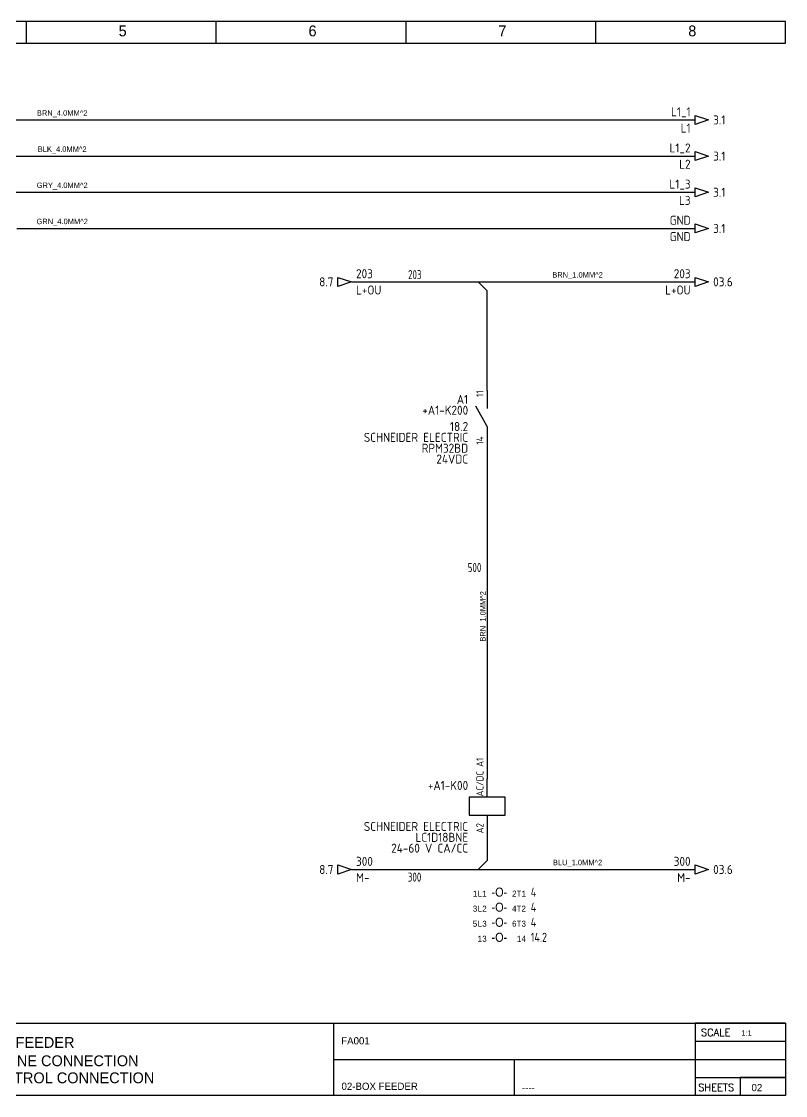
# Model space of a CAD drawing. Extents: x 0 to 420, y 0 to 297.
# Drawn here: x 208.8 to 420, y 0 to 297 of the extents above; entities that cross this region are included whole.
import ezdxf
from ezdxf.enums import TextEntityAlignment as Align

# ---------------------------------------------------------------- set-up
doc = ezdxf.new("R2010")
doc.units = 0
doc.header["$LTSCALE"] = 6
for name, color, linetype in [('025', 1, 'Continuous'), ('05', 6, 'Continuous'), ('BLK_4.0mm^2', 7, 'Continuous'), ('BLU_1.0mm^2', 5, 'Continuous'), ('BRN_1.0mm^2', 14, 'Continuous'), ('BRN_4.0mm^2', 42, 'Continuous'), ('DESC', 1, 'Continuous'), ('DESCCHILD', 20, 'Continuous'), ('GRN_4.0mm^2', 3, 'Continuous'), ('GRY_4.0mm^2', 9, 'Continuous'), ('LOC', 8, 'Continuous'), ('MISC', 2, 'Continuous'), ('SYMS', 7, 'Continuous'), ('TAGS', 51, 'Continuous'), ('TERMS', 4, 'Continuous'), ('WIREFIXED', 130, 'Continuous'), ('WIRENO', 70, 'Continuous'), ('WIREREF', 61, 'Continuous'), ('WIREREF_DEST', 61, 'Continuous'), ('XREF', 7, 'Continuous'), ('XREFCHILD', 134, 'Continuous')]:
    doc.layers.add(name, color=color, linetype=linetype)
doc.styles.add('WD', font='romans.shx')
doc.styles.add('WD_IEC', font='ISOCP2.shx', dxfattribs={"width": 0.9, "height": 4})

# ---------------------------------------------------------------- blocks, each defined once
blk = doc.blocks.new('IEC_tblock_a3_floriambra')
at = {"layer": '05'}
for p, q in [((-840, 0), (-840, 20)), ((-840, 0), (-840, 20)), ((-840, 20), (-420, 20)), ((-835, 20), (-835, 0)), ((-815, 20), (-815, 0)), ((-795, 20), (-795, 0)), ((-775, 20), (-775, 0)), ((-750, 20), (-750, 0)), ((-715, 20), (-715, 0)), ((-680, 20), (-680, 0)), ((-645, 20), (-645, 0)), ((-545, 20), (-545, 0)), ((-420, 20), (-445, 20)), ((-445, 20), (-445, 0)), ((-445, 20), (-445, 15)), ((-420, 20), (-420, 0)), ((-840, 16), (-775, 16)), ((-775, 16), (-680, 16)), ((-445, 15), (-420, 15)), ((-840, 12), (-775, 12)), ((-545, 10), (-445, 10)), ((-495, 10), (-495, 0)), ((-445, 10), (-420, 10)), ((-840, 8), (-775, 8)), ((-775, 8), (-680, 8)), ((-840, 4), (-775, 4)), ((-445, 5), (-420, 5)), ((-420, 5), (-432.5, 5)), ((-432.5, 5), (-432.5, 0)), ((-420, 0), (-840, 0))]:
    blk.add_line(p, q, dxfattribs=at)
at = {"flags": 4}
for tag, p, height in [('SCALA', (-432.21, 16.54), 1.5), ('DESCRIPT_PROYECT', (-642.46, 13.18), 3), ('CODIGO_PROYECT', (-542.84, 14.13), 2), ('FECHA_CREA', (-747.6, 10.56), 2), ('AUTHOR', (-713.38, 10.89), 2), ('INSTALACION', (-441.74, 11.01), 2), ('DESCRIPCION_1', (-642.34, 8.1), 3), ('DESCRIPCION_2', (-642.22, 3.39), 3), ('LOCALIZACION', (-441.61, 6.6), 2), ('FECHA_EDIT', (-747.73, 3.45), 2), ('REVISADO', (-713.31, 2.96), 2), ('ARCHIVO', (-542.76, 1.55), 2), ('COMENTARIO', (-492.87, 1.14), 2), ('PAG', (-429.4, 1.2), 2)]:
    blk.add_attdef(tag, p, '', height=height, dxfattribs=at)
at = {"layer": '025', "style": 'WD'}
for s, p in [('No:', (-837.31, 17.19)), ('Revision', (-825.33, 17.07)), ('Date', (-805.08, 17.05)), ('By', (-785.09, 17.06)), ('NAME', (-698.14, 16.82)), ('SCALE', (-439.33, 16.45)), ('A', (-837.31, 13.19)), ('B', (-837.31, 9.19)), ('C', (-837.31, 5.19)), ('D', (-837.31, 1.19))]:
    blk.add_text(s, height=2, dxfattribs=at).set_placement(p, align=Align.CENTER)
for s, p in [('DATE', (-737.24, 16.98)), ('Edit', (-765.46, 10.72)), ('Chec.', (-765.74, 3.12)), ('SHEETS', (-444.15, 1.23))]:
    blk.add_text(s, height=2, dxfattribs=at).set_placement(p)
blk = doc.blocks.new('HA1S1')
blk.add_lwpolyline([(0, 1.25), (3.75, 0), (0, -1.25)], close=True)
at = {"style": 'WD_IEC'}
for tag, height, flags, p in [('WIRENO', 2.5, 8, (-1.25, 1)), ('SIGCODE', 1, 1, (5, 1.8))]:
    blk.add_attdef(tag, text='', height=height, dxfattribs=dict(at, flags=flags)).set_placement(p, align=Align.RIGHT)
at = {"style": 'WD_IEC', "flags": 1}
blk.add_attdef('X4TERM01', (0, 0), '', height=0.32, dxfattribs=at)
at = {"style": 'WD_IEC'}
blk.add_attdef('XREF', text='', height=2.5, dxfattribs=at).set_placement((5, 0), align=Align.MIDDLE_LEFT)
blk.add_attdef('DESC1', text='', height=2.5, dxfattribs=at).set_placement((-1.25, -1), align=Align.TOP_RIGHT)
blk = doc.blocks.new('VCR21')
for p, q in [((0, 7.5), (0, 2.5)), ((0, -2.5), (-3.12, 3.12)), ((0, -2.5), (0, -7.5))]:
    blk.add_line(p, q)
at = {"style": 'WD_IEC'}
for tag, p in [('INST', (-5.25, 6.75)), ('LOC', (-5.25, 3.75)), ('TAG2', (-5.25, 0.75)), ('XREF', (-5.25, -3.75)), ('DESC1', (-5.25, -6.75)), ('DESC2', (-5.25, -9.75)), ('DESC3', (-5.25, -12.75))]:
    blk.add_attdef(tag, text='', height=2.5, dxfattribs=at).set_placement(p, align=Align.RIGHT)
blk.add_attdef('TERM01', text='', height=2, rotation=90, dxfattribs=at).set_placement((-1, 7.5), align=Align.RIGHT)
at = {"style": 'WD_IEC', "flags": 1}
for tag, p, height in [('X2TERM01', (0, 7.5), 0.32), ('X4LINK', (-2.75, 0), 0.32), ('X1LINK', (-0.5, 0), 0.32), ('CONTACT', (4, -3.5), 1), ('FAMILY', (4, -5), 1), ('COMMON', (5.25, -4.75), 1), ('X8TERM02', (0, -7.5), 0.32)]:
    blk.add_attdef(tag, p, '', height=height, dxfattribs=at)
at = {"style": 'WD_IEC'}
blk.add_attdef('TERM02', (-1, -7.5), '', height=2, rotation=90, dxfattribs=at)
blk = doc.blocks.new('HT0_412')
for p, q in [((0, 2.5), (-2.5, 0)), ((-2.5, 0), (2.5, 0))]:
    blk.add_line(p, q)
at = {"style": 'WD_IEC', "flags": 1}
for tag, p in [('X4TERM01', (-2.5, 0)), ('WDWSEQ', (-2.1, 1.03)), ('X2TERM01', (0, 2.5)), ('X1TERM01', (2.5, 0))]:
    blk.add_attdef(tag, p, '', height=0.4, dxfattribs=at)
blk = doc.blocks.new('HT0_418')
for p, q in [((-2.5, 0), (2.5, 0)), ((0, -2.5), (-2.5, 0))]:
    blk.add_line(p, q)
at = {"style": 'WD_IEC', "flags": 1}
for tag, p in [('X4TERM01', (-2.5, 0)), ('X1TERM01', (2.5, 0)), ('WDWSEQ', (-2.63, -0.91)), ('X8TERM01', (0, -2.5))]:
    blk.add_attdef(tag, p, '', height=0.4, dxfattribs=at)
blk = doc.blocks.new('HA1D3')
blk.add_lwpolyline([(0, 0), (-3.75, -1.25), (-3.75, 1.25)], close=True)
at = {"style": 'WD_IEC'}
for tag, p, height, flags in [('WIRENO', (1.25, 1), 2.5, 8), ('X1TERM01', (0, 0), 0.32, 1)]:
    blk.add_attdef(tag, p, '', height=height, dxfattribs=dict(at, flags=flags))
blk.add_attdef('XREF', text='', height=2.5, dxfattribs=at).set_placement((-5, 0), align=Align.MIDDLE_RIGHT)
at = {"style": 'WD_IEC', "flags": 1}
blk.add_attdef('SIGCODE', text='', height=1, dxfattribs=at).set_placement((-2.5, 1.8), align=Align.RIGHT)
at = {"style": 'WD_IEC'}
blk.add_attdef('DESC1', text='', height=2.5, dxfattribs=at).set_placement((1.25, -1), align=Align.TOP_LEFT)
blk = doc.blocks.new('WD_WNH')
at = {"linetype": 'Continuous', "style": 'WD_IEC', "width": 0.8}
blk.add_attdef('WIRENO', text='', height=2.5, dxfattribs=at).set_placement((0, 0.75), align=Align.CENTER)
at = {"style": 'WD_IEC', "flags": 1}
for tag, p in [('W08USER', (0, 0.375)), ('W04USER', (0, 0.875)), ('W05USER', (0, 0.75)), ('W09USER', (0, 0.25)), ('W03USER', (0, 1)), ('W06USER', (0, 0.625)), ('W07USER', (0, 0.5)), ('W02USER', (0, 1.125)), ('W01USER', (0, 1.25)), ('W10USER', (0, 0.125))]:
    blk.add_attdef(tag, text='', height=0.08, dxfattribs=at).set_placement(p, align=Align.CENTER)
blk = doc.blocks.new('WD_WNV')
at = {"linetype": 'Continuous', "style": 'WD_IEC', "width": 0.8}
blk.add_attdef('WIRENO', text='', height=2.5, dxfattribs=at).set_placement((-1.6, 0), align=Align.MIDDLE_RIGHT)
at = {"style": 'WD_IEC', "flags": 1}
for tag, p in [('W08USER', (-1, 0.375)), ('W04USER', (-1, 0.875)), ('W05USER', (-1, 0.75)), ('W09USER', (-1, 0.25)), ('W03USER', (-1, 1)), ('W06USER', (-1, 0.625)), ('W07USER', (-1, 0.5)), ('W02USER', (-1, 1.125)), ('W01USER', (-1, 1.25)), ('W10USER', (-1, 0.125))]:
    blk.add_attdef(tag, text='', height=0.08, dxfattribs=at).set_placement(p, align=Align.CENTER)
blk = doc.blocks.new('VMS1')
for p, q in [((0, 2.5), (0, 7.5)), ((0, -2.5), (0, -7.5))]:
    blk.add_line(p, q)
blk.add_lwpolyline([(-5, 2.5), (-5, -2.5), (5, -2.5), (5, 2.5)], close=True)
at = {"style": 'WD_IEC'}
for tag, p in [('INST', (-5.25, 10.5)), ('LOC', (-5.25, 7.5)), ('TAG1', (-5.25, 4.5)), ('DESC1', (-5.25, -6.85)), ('DESC2', (-5.25, -9.85)), ('DESC3', (-5.25, -12.85))]:
    blk.add_attdef(tag, text='', height=2.5, dxfattribs=at).set_placement(p, align=Align.RIGHT)
blk.add_attdef('TERM01', text='', height=2, rotation=90, dxfattribs=at).set_placement((-1, 7.5), align=Align.RIGHT)
at = {"style": 'WD_IEC', "flags": 1}
for tag, p, height in [('X2TERM01', (0, 7.5), 0.32), ('X4LINK', (-5, 0), 0.32), ('X1LINK', (5, 0), 0.32), ('ASSYCODE', (1, -4), 1), ('FAMILY', (1, -5.5), 1), ('X8TERM02', (0, -7.5), 0.32), ('CATDESC', (1, -7), 1)]:
    blk.add_attdef(tag, p, '', height=height, dxfattribs=at)
at = {"style": 'WD_IEC', "flags": 9}
for tag, p in [('MFG', (-6, 1)), ('CAT', (-6, -1.5))]:
    blk.add_attdef(tag, text='', height=1.5, dxfattribs=at).set_placement(p, align=Align.RIGHT)
at = {"style": 'WD_IEC'}
blk.add_attdef('TERM02', (-1, -7.5), '', height=2, rotation=90, dxfattribs=at)
at = {"lineweight": 9, "style": 'WD_IEC'}
for tag, p in [('NO', (-5.5, -16.5)), ('NC', (-5.5, -19.5))]:
    blk.add_attdef(tag, text='', height=2.5, dxfattribs=at).set_placement(p, align=Align.TOP_RIGHT)
for tag, p in [('XREFNO', (-4, -16.5)), ('XREFNC', (-4, -19.5))]:
    blk.add_attdef(tag, text='', height=2.5, dxfattribs=at).set_placement(p, align=Align.TOP_LEFT)

msp = doc.modelspace()

# ---------------------------------------------------------------- linework, layer by layer
at = {"layer": '05'}
for p, q in [((420, 297), (0, 297)), ((210, 297), (210, 291)), ((262.5, 297), (262.5, 291)), ((315, 297), (315, 291)), ((367.5, 297), (367.5, 291)), ((420, 291), (420, 297)), ((0, 291), (420, 291))]:
    msp.add_line(p, q, dxfattribs=at)
at = {"layer": 'BLK_4.0mm^2'}
msp.add_line((187.5, 259.77), (395, 259.77), dxfattribs=at)
at = {"layer": 'BLU_1.0mm^2'}
for p, q in [((337.5, 180), (337.5, 87.5)), ((337.5, 72.5), (337.5, 65)), ((300, 62.5), (335, 62.5)), ((340, 62.5), (395, 62.5))]:
    msp.add_line(p, q, dxfattribs=at)
at = {"layer": 'BRN_1.0mm^2'}
for p, q in [((300, 225), (335, 225)), ((340, 225), (395, 225)), ((337.5, 195), (337.5, 222.5))]:
    msp.add_line(p, q, dxfattribs=at)
at = {"layer": 'BRN_4.0mm^2'}
msp.add_line((177.5, 269.77), (395, 269.77), dxfattribs=at)
at = {"layer": 'GRN_4.0mm^2'}
msp.add_line((207.5, 239.77), (395, 239.77), dxfattribs=at)
at = {"layer": 'GRY_4.0mm^2'}
msp.add_line((197.5, 249.77), (395, 249.77), dxfattribs=at)

# ---------------------------------------------------------------- block references
ref = msp.add_blockref('IEC_tblock_a3_floriambra', (840, 0))
ref.add_attrib('FECHA_EDIT', '2026-02-16', (92.27, 3.45), dxfattribs={"height": 2})
ref.add_attrib('FECHA_CREA', '2026-02-16', (92.4, 10.56), dxfattribs={"height": 2})
ref.add_attrib('REVISADO', 'FLORIAMBRA', (126.69, 2.96), dxfattribs={"height": 2})
ref.add_attrib('AUTHOR', 'FLORIAMBRA', (126.62, 10.89), dxfattribs={"height": 2})
ref.add_attrib('DESCRIPCION_2', 'CONTROL CONNECTION', (197.78, 3.39), dxfattribs={"height": 3})
ref.add_attrib('DESCRIPCION_1', 'ENGINE CONNECTION', (197.66, 8.1), dxfattribs={"height": 3})
ref.add_attrib('DESCRIPT_PROYECT', 'BOX FEEDER', (197.54, 13.18), dxfattribs={"height": 3})
ref.add_attrib('CODIGO_PROYECT', 'FA001', (297.16, 14.13), dxfattribs={"height": 2})
ref.add_attrib('ARCHIVO', '02-BOX FEEDER', (297.24, 1.55), dxfattribs={"height": 2})
ref.add_attrib('COMENTARIO', '----', (347.13, 1.14), dxfattribs={"height": 2})
ref.add_attrib('PAG', '02', (410.6, 1.2), dxfattribs={"height": 2})
ref.add_attrib('SCALA', '1:1', (407.79, 16.54), dxfattribs={"height": 1.5})
at = {"layer": 'GRN_4.0mm^2'}
for name, p in [('HT0_418', (337.5, 225)), ('HT0_412', (337.5, 62.5))]:
    msp.add_blockref(name, p, dxfattribs=at)
at = {"layer": 'SYMS'}
ref = msp.add_blockref('HA1S1', (395, 269.77), dxfattribs=at)
ref.add_attrib('XREF', '3.1', dxfattribs={"layer": 'XREF', "height": 2.5, "style": 'WD_IEC'}).set_placement((400, 269.77), align=Align.MIDDLE_LEFT)
ref.add_attrib('DESC1', 'L1', dxfattribs={"layer": 'DESC', "height": 2.5, "style": 'WD_IEC'}).set_placement((393.75, 268.77), align=Align.TOP_RIGHT)
ref.add_attrib('WIRENO', 'L1_1', dxfattribs={"layer": 'WIREREF', "height": 2.5, "style": 'WD_IEC', "flags": 8}).set_placement((393.75, 270.77), align=Align.RIGHT)
ref = msp.add_blockref('HA1S1', (395, 259.77), dxfattribs=at)
ref.add_attrib('XREF', '3.1', dxfattribs={"layer": 'XREF', "height": 2.5, "style": 'WD_IEC'}).set_placement((400, 259.77), align=Align.MIDDLE_LEFT)
ref.add_attrib('DESC1', 'L2', dxfattribs={"layer": 'DESC', "height": 2.5, "style": 'WD_IEC'}).set_placement((393.75, 258.77), align=Align.TOP_RIGHT)
ref.add_attrib('WIRENO', 'L1_2', dxfattribs={"layer": 'WIREREF', "height": 2.5, "style": 'WD_IEC', "flags": 8}).set_placement((393.75, 260.77), align=Align.RIGHT)
ref = msp.add_blockref('HA1S1', (395, 249.77), dxfattribs=at)
ref.add_attrib('XREF', '3.1', dxfattribs={"layer": 'XREF', "height": 2.5, "style": 'WD_IEC'}).set_placement((400, 249.77), align=Align.MIDDLE_LEFT)
ref.add_attrib('DESC1', 'L3', dxfattribs={"layer": 'DESC', "height": 2.5, "style": 'WD_IEC'}).set_placement((393.75, 248.77), align=Align.TOP_RIGHT)
ref.add_attrib('WIRENO', 'L1_3', dxfattribs={"layer": 'WIREREF', "height": 2.5, "style": 'WD_IEC', "flags": 8}).set_placement((393.75, 250.77), align=Align.RIGHT)
ref = msp.add_blockref('HA1S1', (395, 239.77), dxfattribs=at)
ref.add_attrib('XREF', '3.1', dxfattribs={"layer": 'XREF', "height": 2.5, "style": 'WD_IEC'}).set_placement((400, 239.77), align=Align.MIDDLE_LEFT)
ref.add_attrib('DESC1', 'GND', dxfattribs={"layer": 'DESC', "height": 2.5, "style": 'WD_IEC'}).set_placement((393.75, 238.77), align=Align.TOP_RIGHT)
ref.add_attrib('WIRENO', 'GND', dxfattribs={"layer": 'WIREREF', "height": 2.5, "style": 'WD_IEC', "flags": 8}).set_placement((393.75, 240.77), align=Align.RIGHT)
ref = msp.add_blockref('HA1D3', (300, 225), dxfattribs=at)
ref.add_attrib('XREF', '8.7', dxfattribs={"layer": 'XREF', "height": 2.5, "style": 'WD_IEC'}).set_placement((295, 225), align=Align.MIDDLE_RIGHT)
ref.add_attrib('DESC1', 'L+OU', dxfattribs={"layer": 'DESC', "height": 2.5, "style": 'WD_IEC'}).set_placement((301.25, 224), align=Align.TOP_LEFT)
ref.add_attrib('WIRENO', '203', (301.25, 226), dxfattribs={"layer": 'WIREREF_DEST', "height": 2.5, "style": 'WD_IEC', "flags": 8})
ref = msp.add_blockref('HA1S1', (395, 225), dxfattribs=at)
ref.add_attrib('XREF', '03.6', dxfattribs={"layer": 'XREF', "height": 2.5, "style": 'WD_IEC'}).set_placement((400, 225), align=Align.MIDDLE_LEFT)
ref.add_attrib('DESC1', 'L+OU', dxfattribs={"layer": 'DESC', "height": 2.5, "style": 'WD_IEC'}).set_placement((393.75, 224), align=Align.TOP_RIGHT)
ref.add_attrib('WIRENO', '203', dxfattribs={"layer": 'WIREREF', "height": 2.5, "style": 'WD_IEC', "flags": 8}).set_placement((393.75, 226), align=Align.RIGHT)
ref = msp.add_blockref('VCR21', (337.5, 187.5), dxfattribs=at)
ref.add_attrib('TERM02', '14', (336.5, 180), dxfattribs={"layer": 'TERMS', "height": 2, "rotation": 90, "style": 'WD_IEC'})
ref.add_attrib('TERM01', '11', dxfattribs={"layer": 'TERMS', "height": 2, "rotation": 90, "style": 'WD_IEC'}).set_placement((336.5, 195), align=Align.RIGHT)
ref.add_attrib('XREF', '18.2', dxfattribs={"layer": 'XREFCHILD', "height": 2.5, "style": 'WD_IEC'}).set_placement((332.25, 183.75), align=Align.RIGHT)
ref.add_attrib('DESC3', '24VDC', dxfattribs={"layer": 'DESCCHILD', "height": 2.5, "style": 'WD_IEC'}).set_placement((332.25, 174.75), align=Align.RIGHT)
ref.add_attrib('DESC2', 'RPM32BD', dxfattribs={"layer": 'DESCCHILD', "height": 2.5, "style": 'WD_IEC'}).set_placement((332.25, 177.75), align=Align.RIGHT)
ref.add_attrib('DESC1', 'SCHNEIDER ELECTRIC', dxfattribs={"layer": 'DESCCHILD', "height": 2.5, "style": 'WD_IEC'}).set_placement((332.25, 180.75), align=Align.RIGHT)
ref.add_attrib('LOC', 'A1', dxfattribs={"layer": 'LOC', "height": 2.5, "style": 'WD_IEC'}).set_placement((332.25, 191.25), align=Align.RIGHT)
ref.add_attrib('TAG2', '+A1-K200', dxfattribs={"layer": 'TAGS', "height": 2.5, "style": 'WD_IEC'}).set_placement((332.25, 188.25), align=Align.RIGHT)
ref = msp.add_blockref('VMS1', (337.5, 80), dxfattribs=at)
ref.add_attrib('TERM02', 'A2', (336.5, 72.5), dxfattribs={"layer": 'TERMS', "height": 2, "rotation": 90, "style": 'WD_IEC'})
ref.add_attrib('TERM01', 'AC/DC A1', dxfattribs={"layer": 'TERMS', "height": 2, "rotation": 90, "style": 'WD_IEC'}).set_placement((336.5, 93.4), align=Align.RIGHT)
ref.add_attrib('DESC3', ' 24-60 V CA/CC', dxfattribs={"layer": 'DESC', "height": 2.5, "style": 'WD_IEC'}).set_placement((332.25, 67.15), align=Align.RIGHT)
ref.add_attrib('DESC2', 'LC1D18BNE', dxfattribs={"layer": 'DESC', "height": 2.5, "style": 'WD_IEC'}).set_placement((332.25, 70.15), align=Align.RIGHT)
ref.add_attrib('DESC1', 'SCHNEIDER ELECTRIC', dxfattribs={"layer": 'DESC', "height": 2.5, "style": 'WD_IEC'}).set_placement((332.25, 73.15), align=Align.RIGHT)
ref.add_attrib('TAG1', '+A1-K00', dxfattribs={"layer": 'TAGS', "height": 2.5, "style": 'WD_IEC'}).set_placement((332.25, 84.5), align=Align.RIGHT)
ref = msp.add_blockref('HA1D3', (300, 62.5), dxfattribs=at)
ref.add_attrib('XREF', '8.7', dxfattribs={"layer": 'XREF', "height": 2.5, "style": 'WD_IEC'}).set_placement((295, 62.5), align=Align.MIDDLE_RIGHT)
ref.add_attrib('DESC1', 'M-', dxfattribs={"layer": 'DESC', "height": 2.5, "style": 'WD_IEC'}).set_placement((301.25, 61.5), align=Align.TOP_LEFT)
ref.add_attrib('WIRENO', '300', (301.25, 63.5), dxfattribs={"layer": 'WIREREF_DEST', "height": 2.5, "style": 'WD_IEC', "flags": 8})
ref = msp.add_blockref('HA1S1', (395, 62.5), dxfattribs=at)
ref.add_attrib('XREF', '03.6', dxfattribs={"layer": 'XREF', "height": 2.5, "style": 'WD_IEC'}).set_placement((400, 62.5), align=Align.MIDDLE_LEFT)
ref.add_attrib('DESC1', 'M-', dxfattribs={"layer": 'DESC', "height": 2.5, "style": 'WD_IEC'}).set_placement((393.75, 61.5), align=Align.TOP_RIGHT)
ref.add_attrib('WIRENO', '300', dxfattribs={"layer": 'WIREREF', "height": 2.5, "style": 'WD_IEC', "flags": 8}).set_placement((393.75, 63.5), align=Align.RIGHT)
at = {"layer": 'WIREFIXED'}
ref = msp.add_blockref('WD_WNV', (337.5, 146), dxfattribs=at)
ref.add_attrib('WIRENOF', '500', dxfattribs={"linetype": 'Continuous', "height": 2.5, "style": 'WD_IEC', "width": 0.8}).set_placement((335.9, 146), align=Align.MIDDLE_RIGHT)
at = {"layer": 'WIRENO'}
ref = msp.add_blockref('WD_WNH', (317.5, 225), dxfattribs=at)
ref.add_attrib('WIRENO', '203', dxfattribs={"linetype": 'Continuous', "height": 2.5, "style": 'WD_IEC', "width": 0.8}).set_placement((317.5, 225.75), align=Align.CENTER)
ref = msp.add_blockref('WD_WNH', (317.5, 62.5), dxfattribs=at)
ref.add_attrib('WIRENO', '300', dxfattribs={"linetype": 'Continuous', "height": 2.5, "style": 'WD_IEC', "width": 0.8}).set_placement((317.44, 59.14), align=Align.CENTER)

# ---------------------------------------------------------------- texts
at = {"layer": '05', "char_height": 3, "attachment_point": 1}
for s, insert in [('5', (235.61, 295.89)), ('6', (288.11, 295.89)), ('7', (340.61, 295.89)), ('8', (393.11, 295.89))]:
    msp.add_mtext_dynamic_manual_height_columns(s, width=14.5619, gutter_width=12.5, heights=[0], dxfattribs=dict(at, insert=insert))
at = {"layer": 'MISC', "char_height": 1.5, "attachment_point": 8}
for s, insert in [('\\W1;BRN_4.0MM^ 2', (220, 270.52)), ('\\W1;BLK_4.0MM^ 2', (220, 260.52)), ('\\W1;GRY_4.0MM^ 2', (220, 250.52)), ('\\W1;GRN_4.0MM^ 2', (220, 240.52)), ('\\W1;BRN_1.0MM^ 2', (362.5, 225.75)), ('\\W1;BLU_1.0MM^ 2', (362.5, 63.25))]:
    msp.add_mtext(s, dxfattribs=dict(at, insert=insert))
at = {"layer": 'MISC', "insert": (337.5, 132.5), "char_height": 1.5, "attachment_point": 8, "rotation": 90}
msp.add_mtext('\\W1;BRN_1.0MM^ 2', dxfattribs=at)
at = {"layer": 'XREF', "insert": (333.5, 57.5), "char_height": 2.5, "attachment_point": 1, "style": 'WD_IEC'}
msp.add_mtext('{\\Fmonotxt.shx|c0;\\H0.67x;1L1 }{\\Facaderef.shx|c0;-O-} {\\Fmonotxt.shx|c0;\\H0.67x;2T1} 4\\P{\\Fmonotxt.shx|c0;\\H0.67x;3L2 }{\\Facaderef.shx|c0;-O-} {\\Fmonotxt.shx|c0;\\H0.67x;4T2} 4\\P{\\Fmonotxt.shx|c0;\\H0.67x;5L3 }{\\Facaderef.shx|c0;-O-} {\\Fmonotxt.shx|c0;\\H0.67x;6T3} 4\\P{\\Fmonotxt.shx|c0;\\H0.67x; 13 }{\\Facaderef.shx|c0;-O-} {\\Fmonotxt.shx|c0;\\H0.67x; 14} 14.2', dxfattribs=at)

doc.saveas('drawing.dxf')
